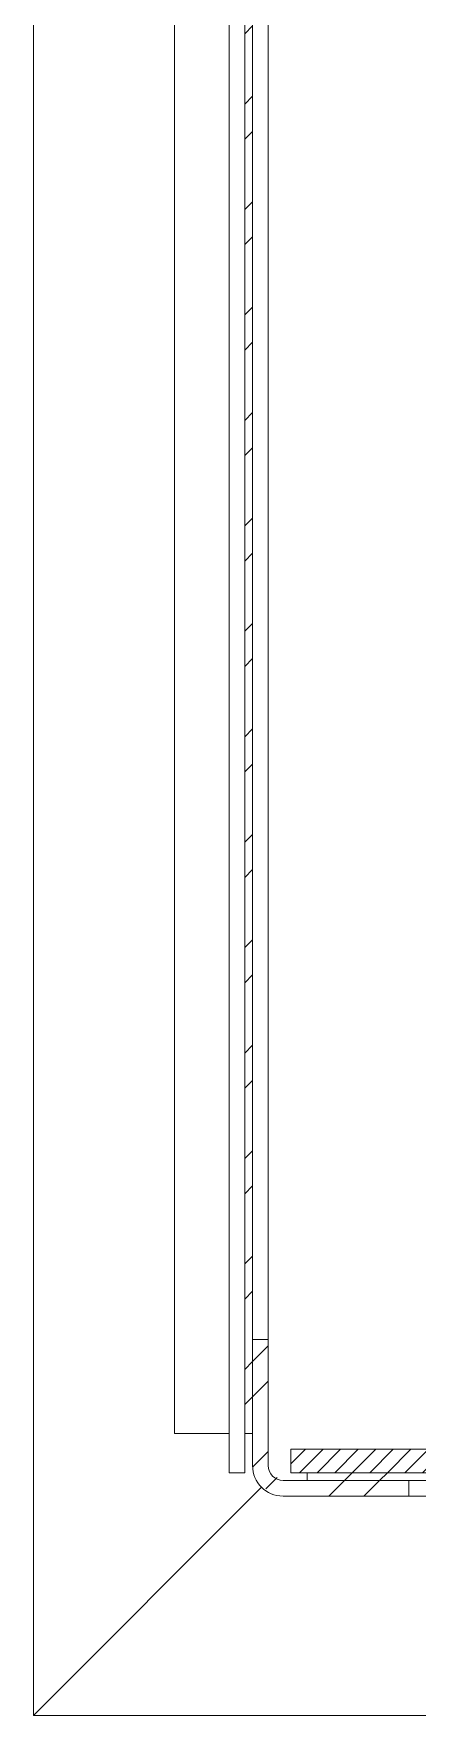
# Model space of a CAD drawing. Header units: millimetres. Extents: x -16985 to -606, y 2122 to 9380.
# Drawn here: x -1515.3 to -1466.2, y 4758.2 to 4973 of the extents above; entities that cross this region are included whole.
import ezdxf

# ---------------------------------------------------------------- set-up
doc = ezdxf.new("R2010")
doc.units = ezdxf.units.MM
doc.linetypes.add('K5LT_THIN', pattern=[0])
pattern_1 = [(45, (0, 0), (-6.735192, 6.735192), []), (45, (4.49, 0), (-6.735192, 6.735192), [])]

msp = doc.modelspace()

# ---------------------------------------------------------------- hatches: boundary and pattern name
h = msp.add_hatch()
h.set_pattern_fill('ANSI32_ISO', style=0, pattern_type=0)
h.set_pattern_definition(pattern_1)
h.paths.add_polyline_path([(-1487.29, 4794.19), (-1487.29, 5182.19), (-1488.29, 5182.19), (-1488.29, 4794.19)])
h = msp.add_hatch()
h.set_pattern_fill('ANSI32_ISO', style=0, pattern_type=0)
h.set_pattern_definition(pattern_1)
h.paths.add_polyline_path([(-1467.29, 4788.19), (-1483.39, 4788.19), (-1484.88, 4788.91), (-1485.29, 4790.09), (-1485.29, 4806.19), (-1487.29, 4806.19), (-1487.29, 4790.09), (-1486.51, 4787.75), (-1484.49, 4786.34), (-1483.39, 4786.19), (-1467.29, 4786.19)])
h = msp.add_hatch()
h.set_pattern_fill('ANSI31_ISO', style=0, pattern_type=0)
h.set_pattern_definition([(45, (0, 0), (-1.122532, 1.122532), [])])
h.paths.add_polyline_path([(-887.25, 4789.19), (-887.25, 4792.19), (-1482.39, 4792.19), (-1482.39, 4789.19)])
h = msp.add_hatch()
h.set_pattern_fill('ANSI32_ISO', style=0, pattern_type=0)
h.set_pattern_definition(pattern_1)
h.paths.add_polyline_path([(-1480.29, 4789.19), (-1480.29, 4788.19), (-913.29, 4788.19), (-913.29, 4789.19)])

# ---------------------------------------------------------------- linework, layer by layer
at = {"color": 7, "linetype": 'K5LT_THIN', "lineweight": 18}
for p, q in [((-1515.29, 4758.19), (-1515.29, 5188.19)), ((-1490.29, 4789.19), (-1490.29, 5187.19)), ((-1497.29, 5182.19), (-1497.29, 4794.19)), ((-1488.29, 5182.19), (-1488.29, 4794.19)), ((-1487.29, 4794.19), (-1487.29, 5182.19)), ((-1485.29, 4806.19), (-1485.29, 5170.19)), ((-1487.29, 4790.09), (-1487.29, 4806.19)), ((-1487.29, 4806.19), (-1485.29, 4806.19)), ((-1485.29, 4790.09), (-1485.29, 4806.19)), ((-1497.29, 4794.19), (-1490.29, 4794.19)), ((-1487.29, 4794.19), (-1488.29, 4794.19)), ((-1488.29, 4789.19), (-1488.29, 4794.19)), ((-1482.39, 4792.19), (-1482.39, 4789.19)), ((-887.25, 4792.19), (-1482.39, 4792.19)), ((-1488.29, 4789.19), (-1490.29, 4789.19)), ((-887.25, 4789.19), (-1482.39, 4789.19)), ((-1480.29, 4788.19), (-1480.29, 4789.19)), ((-1480.29, 4789.19), (-913.29, 4789.19)), ((-1515.29, 4758.19), (-1486.15, 4787.33)), ((-1467.29, 4788.19), (-1483.39, 4788.19)), ((-1480.29, 4788.19), (-913.29, 4788.19)), ((-1467.29, 4788.19), (-1467.29, 4786.19)), ((-1467.29, 4786.19), (-1483.39, 4786.19)), ((-1467.29, 4786.19), (-1397.29, 4786.19)), ((-920.25, 4758.19), (-1515.29, 4758.19))]:
    msp.add_line(p, q, dxfattribs=at)
for radius in [3.9, 1.9]:
    msp.add_arc((-1483.39, 4790.09), radius, 180, 270, dxfattribs=at)

doc.saveas('drawing.dxf')
